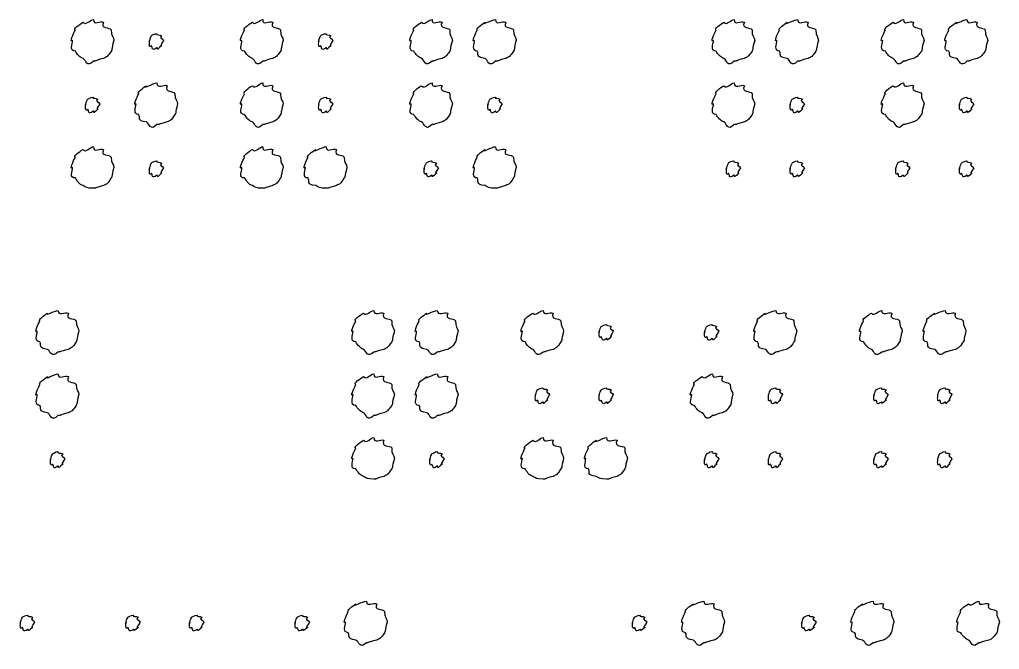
# Model space of a CAD drawing. Header units: millimetres. Extents: x 32 to 178, y 41 to 266.
# Drawn here: x 127.74 to 143.85, y 198.5 to 208.85 of the extents above; entities that cross this region are included whole.
import ezdxf

# ---------------------------------------------------------------- set-up
doc = ezdxf.new("R2010")
doc.units = ezdxf.units.MM
doc.layers.get('0').update_dxf_attribs({"linetype": 'CONTINUOUS'})

msp = doc.modelspace()

# ---------------------------------------------------------------- linework, layer by layer
at = {"color": 0}
for p, q in [((128.958, 208.849), (128.958, 208.849)), ((131.741, 208.849), (131.741, 208.849)), ((134.523, 208.849), (134.523, 208.849)), ((135.564, 208.849), (135.564, 208.849)), ((139.49, 208.849), (139.49, 208.849)), ((140.532, 208.849), (140.532, 208.849)), ((142.273, 208.849), (142.273, 208.849)), ((143.315, 208.849), (143.315, 208.849)), ((130, 208.617), (130, 208.617)), ((132.782, 208.617), (132.782, 208.617)), ((130, 207.807), (130, 207.807)), ((131.741, 207.807), (131.741, 207.807)), ((134.523, 207.807), (134.523, 207.807)), ((139.49, 207.807), (139.49, 207.807)), ((142.273, 207.807), (142.273, 207.807)), ((128.953, 207.575), (128.953, 207.575)), ((132.782, 207.575), (132.782, 207.575)), ((135.564, 207.575), (135.564, 207.575)), ((140.532, 207.575), (140.532, 207.575)), ((143.315, 207.575), (143.315, 207.575)), ((128.958, 206.76), (128.958, 206.76)), ((131.741, 206.76), (131.741, 206.76)), ((132.782, 206.76), (132.782, 206.76)), ((135.564, 206.76), (135.564, 206.76)), ((130, 206.528), (130, 206.528)), ((134.517, 206.528), (134.517, 206.528)), ((139.485, 206.528), (139.485, 206.528)), ((140.532, 206.528), (140.532, 206.528)), ((142.267, 206.528), (142.267, 206.528)), ((143.315, 206.528), (143.315, 206.528)), ((128.375, 204.068), (128.375, 204.068)), ((133.568, 204.068), (133.568, 204.068)), ((134.609, 204.068), (134.609, 204.068)), ((136.35, 204.068), (136.35, 204.068)), ((140.174, 204.068), (140.174, 204.068)), ((141.914, 204.068), (141.914, 204.068)), ((142.956, 204.068), (142.956, 204.068)), ((137.392, 203.837), (137.392, 203.837)), ((139.127, 203.837), (139.127, 203.837)), ((128.375, 203.026), (128.375, 203.026)), ((133.568, 203.026), (133.568, 203.026)), ((134.609, 203.026), (134.609, 203.026)), ((139.132, 203.026), (139.132, 203.026)), ((136.344, 202.795), (136.344, 202.795)), ((137.392, 202.795), (137.392, 202.795)), ((140.174, 202.795), (140.174, 202.795)), ((141.909, 202.795), (141.909, 202.795)), ((142.956, 202.795), (142.956, 202.795)), ((133.568, 201.979), (133.568, 201.979)), ((136.35, 201.979), (136.35, 201.979)), ((137.392, 201.979), (137.392, 201.979)), ((128.375, 201.748), (128.375, 201.748)), ((134.609, 201.748), (134.609, 201.748)), ((139.127, 201.748), (139.127, 201.748)), ((140.174, 201.748), (140.174, 201.748)), ((141.909, 201.748), (141.909, 201.748)), ((142.956, 201.748), (142.956, 201.748)), ((133.444, 199.289), (133.444, 199.289)), ((138.989, 199.289), (138.989, 199.289)), ((141.771, 199.289), (141.771, 199.289)), ((143.512, 199.289), (143.512, 199.289)), ((127.879, 199.058), (127.879, 199.058)), ((129.614, 199.058), (129.614, 199.058)), ((130.661, 199.058), (130.661, 199.058)), ((132.396, 199.058), (132.396, 199.058)), ((137.942, 199.058), (137.942, 199.058)), ((140.724, 199.058), (140.724, 199.058))]:
    msp.add_line(p, q, dxfattribs=at)
for points in [[(128.661, 208.678), (128.612, 208.689), (128.732, 208.774), (128.787, 208.805)], [(128.787, 208.805), (128.84, 208.747), (128.899, 208.849), (128.958, 208.849)], [(128.958, 208.849), (128.954, 208.747), (129.068, 208.834), (129.124, 208.805)], [(129.124, 208.805), (129.064, 208.689), (129.22, 208.733), (129.25, 208.678)], [(131.443, 208.678), (131.395, 208.689), (131.514, 208.774), (131.57, 208.805)], [(131.57, 208.805), (131.622, 208.747), (131.681, 208.849), (131.741, 208.849)], [(131.741, 208.849), (131.736, 208.747), (131.851, 208.834), (131.906, 208.805)], [(131.906, 208.805), (131.846, 208.689), (132.002, 208.733), (132.033, 208.678)], [(134.225, 208.678), (134.177, 208.689), (134.297, 208.774), (134.352, 208.805)], [(134.352, 208.805), (134.404, 208.747), (134.463, 208.849), (134.523, 208.849)], [(134.523, 208.849), (134.519, 208.747), (134.633, 208.834), (134.688, 208.805)], [(134.688, 208.805), (134.629, 208.689), (134.784, 208.733), (134.815, 208.678)], [(135.267, 208.678), (135.228, 208.689), (135.341, 208.774), (135.394, 208.805)], [(135.394, 208.805), (135.334, 208.747), (135.505, 208.849), (135.564, 208.849)], [(135.564, 208.849), (135.57, 208.747), (135.68, 208.834), (135.735, 208.805)], [(135.735, 208.805), (135.68, 208.689), (135.832, 208.733), (135.862, 208.678)], [(139.193, 208.678), (139.145, 208.689), (139.265, 208.774), (139.32, 208.805)], [(139.32, 208.805), (139.372, 208.747), (139.431, 208.849), (139.49, 208.849)], [(139.49, 208.849), (139.487, 208.747), (139.601, 208.834), (139.656, 208.805)], [(139.656, 208.805), (139.597, 208.689), (139.752, 208.733), (139.783, 208.678)], [(140.235, 208.678), (140.196, 208.689), (140.309, 208.774), (140.361, 208.805)], [(140.361, 208.805), (140.302, 208.747), (140.473, 208.849), (140.532, 208.849)], [(140.532, 208.849), (140.538, 208.747), (140.648, 208.834), (140.703, 208.805)], [(140.703, 208.805), (140.648, 208.689), (140.8, 208.733), (140.83, 208.678)], [(141.975, 208.678), (141.927, 208.689), (142.047, 208.774), (142.102, 208.805)], [(142.102, 208.805), (142.154, 208.747), (142.214, 208.849), (142.273, 208.849)], [(142.273, 208.849), (142.269, 208.747), (142.383, 208.834), (142.438, 208.805)], [(142.438, 208.805), (142.379, 208.689), (142.535, 208.733), (142.565, 208.678)], [(143.017, 208.678), (142.978, 208.689), (143.091, 208.774), (143.144, 208.805)], [(143.144, 208.805), (143.085, 208.747), (143.255, 208.849), (143.315, 208.849)], [(143.315, 208.849), (143.32, 208.747), (143.43, 208.834), (143.485, 208.805)], [(143.485, 208.805), (143.43, 208.689), (143.582, 208.733), (143.612, 208.678)], [(128.616, 208.507), (128.553, 208.46), (128.63, 208.623), (128.661, 208.678)], [(129.25, 208.678), (129.241, 208.578), (129.294, 208.565), (129.294, 208.507)], [(129.879, 208.507), (129.865, 208.431), (129.89, 208.562), (129.912, 208.584)], [(129.912, 208.584), (129.909, 208.592), (129.963, 208.617), (130, 208.617)], [(130, 208.617), (129.975, 208.592), (130.055, 208.606), (130.077, 208.584)], [(130.077, 208.584), (130.019, 208.548), (130.11, 208.536), (130.11, 208.507)], [(131.399, 208.507), (131.335, 208.46), (131.413, 208.623), (131.443, 208.678)], [(132.033, 208.678), (132.023, 208.578), (132.077, 208.565), (132.077, 208.507)], [(132.661, 208.507), (132.647, 208.431), (132.672, 208.562), (132.694, 208.584)], [(132.694, 208.584), (132.691, 208.592), (132.745, 208.617), (132.782, 208.617)], [(132.782, 208.617), (132.757, 208.592), (132.837, 208.606), (132.859, 208.584)], [(132.859, 208.584), (132.801, 208.548), (132.892, 208.536), (132.892, 208.507)], [(134.181, 208.507), (134.118, 208.46), (134.195, 208.623), (134.225, 208.678)], [(134.815, 208.678), (134.805, 208.578), (134.859, 208.565), (134.859, 208.507)], [(135.223, 208.507), (135.165, 208.46), (135.237, 208.623), (135.267, 208.678)], [(135.862, 208.678), (135.856, 208.578), (135.906, 208.565), (135.906, 208.507)], [(139.149, 208.507), (139.085, 208.46), (139.163, 208.623), (139.193, 208.678)], [(139.783, 208.678), (139.773, 208.578), (139.827, 208.565), (139.827, 208.507)], [(140.191, 208.507), (140.133, 208.46), (140.204, 208.623), (140.235, 208.678)], [(140.83, 208.678), (140.825, 208.578), (140.874, 208.565), (140.874, 208.507)], [(141.931, 208.507), (141.868, 208.46), (141.945, 208.623), (141.975, 208.678)], [(142.565, 208.678), (142.555, 208.578), (142.609, 208.565), (142.609, 208.507)], [(142.973, 208.507), (142.915, 208.46), (142.986, 208.623), (143.017, 208.678)], [(143.612, 208.678), (143.607, 208.578), (143.656, 208.565), (143.656, 208.507)], [(128.661, 208.33), (128.553, 208.339), (128.616, 208.443), (128.616, 208.507)], [(129.294, 208.507), (129.241, 208.339), (129.279, 208.385), (129.25, 208.33)], [(129.912, 208.419), (129.865, 208.365), (129.879, 208.47), (129.879, 208.507)], [(130, 208.385), (129.909, 208.321), (129.934, 208.396), (129.912, 208.419)], [(130.077, 208.419), (129.975, 208.321), (130.029, 208.385), (130, 208.385)], [(130.11, 208.507), (130.019, 208.365), (130.099, 208.441), (130.077, 208.419)], [(131.443, 208.33), (131.335, 208.339), (131.399, 208.443), (131.399, 208.507)], [(132.077, 208.507), (132.023, 208.339), (132.062, 208.385), (132.033, 208.33)], [(132.694, 208.419), (132.647, 208.365), (132.661, 208.47), (132.661, 208.507)], [(132.782, 208.385), (132.691, 208.321), (132.716, 208.396), (132.694, 208.419)], [(132.859, 208.419), (132.757, 208.321), (132.811, 208.385), (132.782, 208.385)], [(132.892, 208.507), (132.801, 208.365), (132.882, 208.441), (132.859, 208.419)], [(134.225, 208.33), (134.118, 208.339), (134.181, 208.443), (134.181, 208.507)], [(134.859, 208.507), (134.805, 208.339), (134.844, 208.385), (134.815, 208.33)], [(135.267, 208.33), (135.165, 208.339), (135.223, 208.443), (135.223, 208.507)], [(135.906, 208.507), (135.856, 208.339), (135.891, 208.385), (135.862, 208.33)], [(139.193, 208.33), (139.085, 208.339), (139.149, 208.443), (139.149, 208.507)], [(139.827, 208.507), (139.773, 208.339), (139.811, 208.385), (139.783, 208.33)], [(140.235, 208.33), (140.133, 208.339), (140.191, 208.443), (140.191, 208.507)], [(140.874, 208.507), (140.825, 208.339), (140.859, 208.385), (140.83, 208.33)], [(141.975, 208.33), (141.868, 208.339), (141.931, 208.443), (141.931, 208.507)], [(142.609, 208.507), (142.555, 208.339), (142.594, 208.385), (142.565, 208.33)], [(143.017, 208.33), (142.915, 208.339), (142.973, 208.443), (142.973, 208.507)], [(143.656, 208.507), (143.607, 208.339), (143.641, 208.385), (143.612, 208.33)], [(128.787, 208.209), (128.729, 208.233), (128.689, 208.278), (128.661, 208.33)], [(129.25, 208.33), (129.182, 208.233), (129.179, 208.238), (129.124, 208.209)], [(131.57, 208.209), (131.512, 208.233), (131.472, 208.278), (131.443, 208.33)], [(132.033, 208.33), (131.964, 208.233), (131.961, 208.238), (131.906, 208.209)], [(134.352, 208.209), (134.294, 208.233), (134.254, 208.278), (134.225, 208.33)], [(134.815, 208.33), (134.746, 208.233), (134.743, 208.238), (134.688, 208.209)], [(135.394, 208.209), (135.228, 208.233), (135.3, 208.278), (135.267, 208.33)], [(135.862, 208.33), (135.798, 208.233), (135.791, 208.238), (135.735, 208.209)], [(139.32, 208.209), (139.262, 208.233), (139.222, 208.278), (139.193, 208.33)], [(139.783, 208.33), (139.714, 208.233), (139.711, 208.238), (139.656, 208.209)], [(140.361, 208.209), (140.196, 208.233), (140.268, 208.278), (140.235, 208.33)], [(140.83, 208.33), (140.765, 208.233), (140.758, 208.238), (140.703, 208.209)], [(142.102, 208.209), (142.044, 208.233), (142.004, 208.278), (141.975, 208.33)], [(142.565, 208.33), (142.496, 208.233), (142.493, 208.238), (142.438, 208.209)], [(143.144, 208.209), (142.978, 208.233), (143.05, 208.278), (143.017, 208.33)], [(143.612, 208.33), (143.547, 208.233), (143.541, 208.238), (143.485, 208.209)], [(128.958, 208.165), (128.84, 208.056), (128.843, 208.179), (128.787, 208.209)], [(129.124, 208.209), (128.954, 208.173), (129.013, 208.165), (128.958, 208.165)], [(131.741, 208.165), (131.622, 208.056), (131.625, 208.179), (131.57, 208.209)], [(131.906, 208.209), (131.736, 208.173), (131.796, 208.165), (131.741, 208.165)], [(134.523, 208.165), (134.404, 208.056), (134.407, 208.179), (134.352, 208.209)], [(134.688, 208.209), (134.519, 208.173), (134.578, 208.165), (134.523, 208.165)], [(135.564, 208.165), (135.451, 208.056), (135.449, 208.179), (135.394, 208.209)], [(135.735, 208.209), (135.57, 208.173), (135.622, 208.165), (135.564, 208.165)], [(139.49, 208.165), (139.372, 208.056), (139.375, 208.179), (139.32, 208.209)], [(139.656, 208.209), (139.487, 208.173), (139.546, 208.165), (139.49, 208.165)], [(140.532, 208.165), (140.419, 208.056), (140.416, 208.179), (140.361, 208.209)], [(140.703, 208.209), (140.538, 208.173), (140.59, 208.165), (140.532, 208.165)], [(142.273, 208.165), (142.154, 208.056), (142.157, 208.179), (142.102, 208.209)], [(142.438, 208.209), (142.269, 208.173), (142.328, 208.165), (142.273, 208.165)], [(143.315, 208.165), (143.202, 208.056), (143.199, 208.179), (143.144, 208.209)], [(143.485, 208.209), (143.32, 208.173), (143.372, 208.165), (143.315, 208.165)], [(129.702, 207.631), (129.664, 207.641), (129.777, 207.732), (129.829, 207.763)], [(129.829, 207.763), (129.77, 207.699), (129.941, 207.807), (130, 207.807)], [(130, 207.807), (130.006, 207.699), (130.116, 207.792), (130.171, 207.763)], [(130.171, 207.763), (130.116, 207.641), (130.267, 207.688), (130.298, 207.631)], [(131.443, 207.631), (131.395, 207.641), (131.514, 207.732), (131.57, 207.763)], [(131.57, 207.763), (131.622, 207.699), (131.681, 207.807), (131.741, 207.807)], [(131.741, 207.807), (131.736, 207.699), (131.851, 207.792), (131.906, 207.763)], [(131.906, 207.763), (131.846, 207.641), (132.002, 207.688), (132.033, 207.631)], [(134.225, 207.631), (134.177, 207.641), (134.297, 207.732), (134.352, 207.763)], [(134.352, 207.763), (134.404, 207.699), (134.463, 207.807), (134.523, 207.807)], [(134.523, 207.807), (134.519, 207.699), (134.633, 207.792), (134.688, 207.763)], [(134.688, 207.763), (134.629, 207.641), (134.784, 207.688), (134.815, 207.631)], [(139.193, 207.631), (139.145, 207.641), (139.265, 207.732), (139.32, 207.763)], [(139.32, 207.763), (139.372, 207.699), (139.431, 207.807), (139.49, 207.807)], [(139.49, 207.807), (139.487, 207.699), (139.601, 207.792), (139.656, 207.763)], [(139.656, 207.763), (139.597, 207.641), (139.752, 207.688), (139.783, 207.631)], [(141.975, 207.631), (141.927, 207.641), (142.047, 207.732), (142.102, 207.763)], [(142.102, 207.763), (142.154, 207.699), (142.214, 207.807), (142.273, 207.807)], [(142.273, 207.807), (142.269, 207.699), (142.383, 207.792), (142.438, 207.763)], [(142.438, 207.763), (142.379, 207.641), (142.535, 207.688), (142.565, 207.631)], [(129.658, 207.465), (129.6, 207.41), (129.672, 207.575), (129.702, 207.631)], [(130.298, 207.631), (130.292, 207.527), (130.342, 207.52), (130.342, 207.465)], [(131.399, 207.465), (131.335, 207.41), (131.413, 207.575), (131.443, 207.631)], [(132.033, 207.631), (132.023, 207.527), (132.077, 207.52), (132.077, 207.465)], [(134.181, 207.465), (134.118, 207.41), (134.195, 207.575), (134.225, 207.631)], [(134.815, 207.631), (134.805, 207.527), (134.859, 207.52), (134.859, 207.465)], [(139.149, 207.465), (139.085, 207.41), (139.163, 207.575), (139.193, 207.631)], [(139.783, 207.631), (139.773, 207.527), (139.827, 207.52), (139.827, 207.465)], [(141.931, 207.465), (141.868, 207.41), (141.945, 207.575), (141.975, 207.631)], [(142.565, 207.631), (142.555, 207.527), (142.609, 207.52), (142.609, 207.465)], [(128.831, 207.465), (128.815, 207.384), (128.843, 207.52), (128.864, 207.542)], [(128.864, 207.377), (128.815, 207.318), (128.831, 207.428), (128.831, 207.465)], [(128.864, 207.542), (128.859, 207.545), (128.916, 207.575), (128.953, 207.575)], [(128.953, 207.575), (128.925, 207.545), (129.008, 207.564), (129.03, 207.542)], [(129.03, 207.542), (128.969, 207.501), (129.063, 207.494), (129.063, 207.465)], [(129.063, 207.465), (128.969, 207.318), (129.052, 207.399), (129.03, 207.377)], [(129.702, 207.289), (129.6, 207.292), (129.658, 207.402), (129.658, 207.465)], [(130.342, 207.465), (130.292, 207.292), (130.327, 207.344), (130.298, 207.289)], [(131.443, 207.289), (131.335, 207.292), (131.399, 207.402), (131.399, 207.465)], [(132.077, 207.465), (132.023, 207.292), (132.062, 207.344), (132.033, 207.289)], [(132.661, 207.465), (132.647, 207.384), (132.672, 207.52), (132.694, 207.542)], [(132.694, 207.377), (132.647, 207.318), (132.661, 207.428), (132.661, 207.465)], [(132.694, 207.542), (132.691, 207.545), (132.745, 207.575), (132.782, 207.575)], [(132.782, 207.575), (132.757, 207.545), (132.837, 207.564), (132.859, 207.542)], [(132.859, 207.542), (132.801, 207.501), (132.892, 207.494), (132.892, 207.465)], [(132.892, 207.465), (132.801, 207.318), (132.882, 207.399), (132.859, 207.377)], [(134.225, 207.289), (134.118, 207.292), (134.181, 207.402), (134.181, 207.465)], [(134.859, 207.465), (134.805, 207.292), (134.844, 207.344), (134.815, 207.289)], [(135.443, 207.465), (135.43, 207.384), (135.454, 207.52), (135.476, 207.542)], [(135.476, 207.377), (135.43, 207.318), (135.443, 207.428), (135.443, 207.465)], [(135.476, 207.542), (135.474, 207.545), (135.527, 207.575), (135.564, 207.575)], [(135.564, 207.575), (135.54, 207.545), (135.62, 207.564), (135.642, 207.542)], [(135.642, 207.542), (135.584, 207.501), (135.675, 207.494), (135.675, 207.465)], [(135.675, 207.465), (135.584, 207.318), (135.664, 207.399), (135.642, 207.377)], [(139.193, 207.289), (139.085, 207.292), (139.149, 207.402), (139.149, 207.465)], [(139.827, 207.465), (139.773, 207.292), (139.811, 207.344), (139.783, 207.289)], [(140.411, 207.465), (140.397, 207.384), (140.422, 207.52), (140.444, 207.542)], [(140.444, 207.377), (140.397, 207.318), (140.411, 207.428), (140.411, 207.465)], [(140.444, 207.542), (140.442, 207.545), (140.495, 207.575), (140.532, 207.575)], [(140.532, 207.575), (140.508, 207.545), (140.588, 207.564), (140.609, 207.542)], [(140.609, 207.542), (140.552, 207.501), (140.643, 207.494), (140.643, 207.465)], [(140.643, 207.465), (140.552, 207.318), (140.632, 207.399), (140.609, 207.377)], [(141.975, 207.289), (141.868, 207.292), (141.931, 207.402), (141.931, 207.465)], [(142.609, 207.465), (142.555, 207.292), (142.594, 207.344), (142.565, 207.289)], [(143.193, 207.465), (143.179, 207.384), (143.204, 207.52), (143.226, 207.542)], [(143.226, 207.377), (143.179, 207.318), (143.193, 207.428), (143.193, 207.465)], [(143.226, 207.542), (143.224, 207.545), (143.278, 207.575), (143.315, 207.575)], [(143.315, 207.575), (143.29, 207.545), (143.37, 207.564), (143.392, 207.542)], [(143.392, 207.542), (143.334, 207.501), (143.425, 207.494), (143.425, 207.465)], [(143.425, 207.465), (143.334, 207.318), (143.414, 207.399), (143.392, 207.377)], [(128.953, 207.344), (128.859, 207.274), (128.887, 207.355), (128.864, 207.377)], [(129.03, 207.377), (128.925, 207.274), (128.982, 207.344), (128.953, 207.344)], [(129.829, 207.167), (129.664, 207.185), (129.735, 207.236), (129.702, 207.289)], [(130.298, 207.289), (130.233, 207.185), (130.226, 207.196), (130.171, 207.167)], [(131.57, 207.167), (131.512, 207.185), (131.472, 207.236), (131.443, 207.289)], [(132.033, 207.289), (131.964, 207.185), (131.961, 207.196), (131.906, 207.167)], [(132.782, 207.344), (132.691, 207.274), (132.716, 207.355), (132.694, 207.377)], [(132.859, 207.377), (132.757, 207.274), (132.811, 207.344), (132.782, 207.344)], [(134.352, 207.167), (134.294, 207.185), (134.254, 207.236), (134.225, 207.289)], [(134.815, 207.289), (134.746, 207.185), (134.743, 207.196), (134.688, 207.167)], [(135.564, 207.344), (135.474, 207.274), (135.498, 207.355), (135.476, 207.377)], [(135.642, 207.377), (135.54, 207.274), (135.593, 207.344), (135.564, 207.344)], [(139.32, 207.167), (139.262, 207.185), (139.222, 207.236), (139.193, 207.289)], [(139.783, 207.289), (139.714, 207.185), (139.711, 207.196), (139.656, 207.167)], [(140.532, 207.344), (140.442, 207.274), (140.466, 207.355), (140.444, 207.377)], [(140.609, 207.377), (140.508, 207.274), (140.561, 207.344), (140.532, 207.344)], [(142.102, 207.167), (142.044, 207.185), (142.004, 207.236), (141.975, 207.289)], [(142.565, 207.289), (142.496, 207.185), (142.493, 207.196), (142.438, 207.167)], [(143.315, 207.344), (143.224, 207.274), (143.249, 207.355), (143.226, 207.377)], [(143.392, 207.377), (143.29, 207.274), (143.343, 207.344), (143.315, 207.344)], [(130, 207.123), (129.887, 207.009), (129.884, 207.137), (129.829, 207.167)], [(130.171, 207.167), (130.006, 207.126), (130.058, 207.123), (130, 207.123)], [(131.741, 207.123), (131.622, 207.009), (131.625, 207.137), (131.57, 207.167)], [(131.906, 207.167), (131.736, 207.126), (131.796, 207.123), (131.741, 207.123)], [(134.523, 207.123), (134.404, 207.009), (134.407, 207.137), (134.352, 207.167)], [(134.688, 207.167), (134.519, 207.126), (134.578, 207.123), (134.523, 207.123)], [(139.49, 207.123), (139.372, 207.009), (139.375, 207.137), (139.32, 207.167)], [(139.656, 207.167), (139.487, 207.126), (139.546, 207.123), (139.49, 207.123)], [(142.273, 207.123), (142.154, 207.009), (142.157, 207.137), (142.102, 207.167)], [(142.438, 207.167), (142.269, 207.126), (142.328, 207.123), (142.273, 207.123)], [(128.661, 206.588), (128.612, 206.59), (128.732, 206.685), (128.787, 206.715)], [(128.787, 206.715), (128.84, 206.649), (128.899, 206.76), (128.958, 206.76)], [(128.958, 206.76), (128.954, 206.649), (129.068, 206.744), (129.124, 206.715)], [(129.124, 206.715), (129.064, 206.59), (129.22, 206.644), (129.25, 206.588)], [(131.443, 206.588), (131.395, 206.59), (131.514, 206.685), (131.57, 206.715)], [(131.57, 206.715), (131.622, 206.649), (131.681, 206.76), (131.741, 206.76)], [(131.741, 206.76), (131.736, 206.649), (131.851, 206.744), (131.906, 206.715)], [(131.906, 206.715), (131.846, 206.59), (132.002, 206.644), (132.033, 206.588)], [(132.485, 206.588), (132.446, 206.59), (132.559, 206.685), (132.611, 206.715)], [(132.611, 206.715), (132.552, 206.649), (132.723, 206.76), (132.782, 206.76)], [(132.782, 206.76), (132.788, 206.649), (132.898, 206.744), (132.953, 206.715)], [(132.953, 206.715), (132.898, 206.59), (133.049, 206.644), (133.08, 206.588)], [(135.267, 206.588), (135.228, 206.59), (135.341, 206.685), (135.394, 206.715)], [(135.394, 206.715), (135.334, 206.649), (135.505, 206.76), (135.564, 206.76)], [(135.564, 206.76), (135.57, 206.649), (135.68, 206.744), (135.735, 206.715)], [(135.735, 206.715), (135.68, 206.59), (135.832, 206.644), (135.862, 206.588)], [(128.616, 206.418), (128.553, 206.363), (128.63, 206.533), (128.661, 206.588)], [(129.25, 206.588), (129.241, 206.48), (129.294, 206.476), (129.294, 206.418)], [(129.879, 206.412), (129.865, 206.329), (129.89, 206.467), (129.912, 206.489)], [(129.912, 206.489), (129.909, 206.495), (129.963, 206.528), (130, 206.528)], [(130, 206.528), (129.975, 206.495), (130.055, 206.514), (130.077, 206.489)], [(130.077, 206.489), (130.019, 206.447), (130.11, 206.441), (130.11, 206.412)], [(131.399, 206.418), (131.335, 206.363), (131.413, 206.533), (131.443, 206.588)], [(132.033, 206.588), (132.023, 206.48), (132.077, 206.476), (132.077, 206.418)], [(132.441, 206.418), (132.383, 206.363), (132.454, 206.533), (132.485, 206.588)], [(133.08, 206.588), (133.074, 206.48), (133.124, 206.476), (133.124, 206.418)], [(134.396, 206.412), (134.379, 206.329), (134.407, 206.467), (134.429, 206.489)], [(134.429, 206.489), (134.424, 206.495), (134.48, 206.528), (134.517, 206.528)], [(134.517, 206.528), (134.489, 206.495), (134.572, 206.514), (134.594, 206.489)], [(134.594, 206.489), (134.534, 206.447), (134.627, 206.441), (134.627, 206.412)], [(135.223, 206.418), (135.165, 206.363), (135.237, 206.533), (135.267, 206.588)], [(135.862, 206.588), (135.856, 206.48), (135.906, 206.476), (135.906, 206.418)], [(139.364, 206.412), (139.347, 206.329), (139.375, 206.467), (139.397, 206.489)], [(139.397, 206.489), (139.391, 206.495), (139.448, 206.528), (139.485, 206.528)], [(139.485, 206.528), (139.458, 206.495), (139.54, 206.514), (139.562, 206.489)], [(139.562, 206.489), (139.502, 206.447), (139.595, 206.441), (139.595, 206.412)], [(140.411, 206.412), (140.397, 206.329), (140.422, 206.467), (140.444, 206.489)], [(140.444, 206.489), (140.442, 206.495), (140.495, 206.528), (140.532, 206.528)], [(140.532, 206.528), (140.508, 206.495), (140.588, 206.514), (140.609, 206.489)], [(140.609, 206.489), (140.552, 206.447), (140.643, 206.441), (140.643, 206.412)], [(142.146, 206.412), (142.13, 206.329), (142.157, 206.467), (142.179, 206.489)], [(142.179, 206.489), (142.174, 206.495), (142.23, 206.528), (142.267, 206.528)], [(142.267, 206.528), (142.24, 206.495), (142.323, 206.514), (142.344, 206.489)], [(142.344, 206.489), (142.284, 206.447), (142.378, 206.441), (142.378, 206.412)], [(143.193, 206.412), (143.179, 206.329), (143.204, 206.467), (143.226, 206.489)], [(143.226, 206.489), (143.224, 206.495), (143.278, 206.528), (143.315, 206.528)], [(143.315, 206.528), (143.29, 206.495), (143.37, 206.514), (143.392, 206.489)], [(143.392, 206.489), (143.334, 206.447), (143.425, 206.441), (143.425, 206.412)], [(128.661, 206.247), (128.553, 206.241), (128.616, 206.354), (128.616, 206.418)], [(129.294, 206.418), (129.241, 206.241), (129.279, 206.298), (129.25, 206.247)], [(129.912, 206.324), (129.865, 206.266), (129.879, 206.379), (129.879, 206.412)], [(130, 206.291), (129.909, 206.219), (129.934, 206.302), (129.912, 206.324)], [(130.077, 206.324), (129.975, 206.219), (130.029, 206.291), (130, 206.291)], [(130.11, 206.412), (130.019, 206.266), (130.099, 206.349), (130.077, 206.324)], [(131.443, 206.247), (131.335, 206.241), (131.399, 206.354), (131.399, 206.418)], [(132.077, 206.418), (132.023, 206.241), (132.062, 206.298), (132.033, 206.247)], [(132.485, 206.247), (132.383, 206.241), (132.441, 206.354), (132.441, 206.418)], [(133.124, 206.418), (133.074, 206.241), (133.109, 206.298), (133.08, 206.247)], [(134.429, 206.324), (134.379, 206.266), (134.396, 206.379), (134.396, 206.412)], [(134.517, 206.291), (134.424, 206.219), (134.451, 206.302), (134.429, 206.324)], [(134.594, 206.324), (134.489, 206.219), (134.546, 206.291), (134.517, 206.291)], [(134.627, 206.412), (134.534, 206.266), (134.616, 206.349), (134.594, 206.324)], [(135.267, 206.247), (135.165, 206.241), (135.223, 206.354), (135.223, 206.418)], [(135.906, 206.418), (135.856, 206.241), (135.891, 206.298), (135.862, 206.247)], [(139.397, 206.324), (139.347, 206.266), (139.364, 206.379), (139.364, 206.412)], [(139.485, 206.291), (139.391, 206.219), (139.419, 206.302), (139.397, 206.324)], [(139.562, 206.324), (139.458, 206.219), (139.514, 206.291), (139.485, 206.291)], [(139.595, 206.412), (139.502, 206.266), (139.584, 206.349), (139.562, 206.324)], [(140.444, 206.324), (140.397, 206.266), (140.411, 206.379), (140.411, 206.412)], [(140.532, 206.291), (140.442, 206.219), (140.466, 206.302), (140.444, 206.324)], [(140.609, 206.324), (140.508, 206.219), (140.561, 206.291), (140.532, 206.291)], [(140.643, 206.412), (140.552, 206.266), (140.632, 206.349), (140.609, 206.324)], [(142.179, 206.324), (142.13, 206.266), (142.146, 206.379), (142.146, 206.412)], [(142.267, 206.291), (142.174, 206.219), (142.201, 206.302), (142.179, 206.324)], [(142.344, 206.324), (142.24, 206.219), (142.296, 206.291), (142.267, 206.291)], [(142.378, 206.412), (142.284, 206.266), (142.367, 206.349), (142.344, 206.324)], [(143.226, 206.324), (143.179, 206.266), (143.193, 206.379), (143.193, 206.412)], [(143.315, 206.291), (143.224, 206.219), (143.249, 206.302), (143.226, 206.324)], [(143.392, 206.324), (143.29, 206.219), (143.343, 206.291), (143.315, 206.291)], [(143.425, 206.412), (143.334, 206.266), (143.414, 206.349), (143.392, 206.324)], [(128.787, 206.12), (128.729, 206.138), (128.689, 206.194), (128.661, 206.247)], [(129.25, 206.247), (129.182, 206.138), (129.179, 206.153), (129.124, 206.12)], [(131.57, 206.12), (131.512, 206.138), (131.472, 206.194), (131.443, 206.247)], [(132.033, 206.247), (131.964, 206.138), (131.961, 206.153), (131.906, 206.12)], [(132.611, 206.12), (132.446, 206.138), (132.518, 206.194), (132.485, 206.247)], [(133.08, 206.247), (133.015, 206.138), (133.008, 206.153), (132.953, 206.12)], [(135.394, 206.12), (135.228, 206.138), (135.3, 206.194), (135.267, 206.247)], [(135.862, 206.247), (135.798, 206.138), (135.791, 206.153), (135.735, 206.12)], [(128.958, 206.076), (128.84, 206.076), (128.843, 206.09), (128.787, 206.12)], [(129.124, 206.12), (128.954, 206.076), (129.013, 206.076), (128.958, 206.076)], [(131.741, 206.076), (131.622, 206.076), (131.625, 206.09), (131.57, 206.12)], [(131.906, 206.12), (131.736, 206.076), (131.796, 206.076), (131.741, 206.076)], [(132.782, 206.076), (132.669, 206.076), (132.667, 206.09), (132.611, 206.12)], [(132.953, 206.12), (132.788, 206.076), (132.84, 206.076), (132.782, 206.076)], [(135.564, 206.076), (135.451, 206.076), (135.449, 206.09), (135.394, 206.12)], [(135.735, 206.12), (135.57, 206.076), (135.622, 206.076), (135.564, 206.076)], [(128.204, 204.024), (128.145, 203.966), (128.316, 204.068), (128.375, 204.068)], [(128.375, 204.068), (128.381, 203.966), (128.491, 204.053), (128.546, 204.024)], [(133.397, 204.024), (133.449, 203.966), (133.508, 204.068), (133.568, 204.068)], [(133.568, 204.068), (133.563, 203.966), (133.678, 204.053), (133.733, 204.024)], [(134.439, 204.024), (134.379, 203.966), (134.55, 204.068), (134.609, 204.068)], [(134.609, 204.068), (134.615, 203.966), (134.725, 204.053), (134.781, 204.024)], [(136.179, 204.024), (136.231, 203.966), (136.291, 204.068), (136.35, 204.068)], [(136.35, 204.068), (136.346, 203.966), (136.46, 204.053), (136.515, 204.024)], [(140.003, 204.024), (139.944, 203.966), (140.115, 204.068), (140.174, 204.068)], [(140.174, 204.068), (140.179, 203.966), (140.29, 204.053), (140.345, 204.024)], [(141.744, 204.024), (141.796, 203.966), (141.855, 204.068), (141.914, 204.068)], [(141.914, 204.068), (141.911, 203.966), (142.025, 204.053), (142.08, 204.024)], [(142.785, 204.024), (142.726, 203.966), (142.897, 204.068), (142.956, 204.068)], [(142.956, 204.068), (142.962, 203.966), (143.072, 204.053), (143.127, 204.024)], [(128.034, 203.726), (127.976, 203.679), (128.047, 203.842), (128.078, 203.897)], [(128.078, 203.897), (128.039, 203.908), (128.152, 203.994), (128.204, 204.024)], [(128.546, 204.024), (128.491, 203.908), (128.643, 203.952), (128.673, 203.897)], [(128.673, 203.897), (128.668, 203.798), (128.717, 203.784), (128.717, 203.726)], [(133.226, 203.726), (133.163, 203.679), (133.24, 203.842), (133.27, 203.897)], [(133.27, 203.897), (133.222, 203.908), (133.342, 203.994), (133.397, 204.024)], [(133.733, 204.024), (133.674, 203.908), (133.829, 203.952), (133.86, 203.897)], [(133.86, 203.897), (133.85, 203.798), (133.904, 203.784), (133.904, 203.726)], [(134.268, 203.726), (134.21, 203.679), (134.282, 203.842), (134.312, 203.897)], [(134.312, 203.897), (134.273, 203.908), (134.386, 203.994), (134.439, 204.024)], [(134.781, 204.024), (134.725, 203.908), (134.877, 203.952), (134.907, 203.897)], [(134.907, 203.897), (134.902, 203.798), (134.951, 203.784), (134.951, 203.726)], [(136.008, 203.726), (135.945, 203.679), (136.022, 203.842), (136.052, 203.897)], [(136.052, 203.897), (136.004, 203.908), (136.124, 203.994), (136.179, 204.024)], [(136.515, 204.024), (136.456, 203.908), (136.612, 203.952), (136.642, 203.897)], [(136.642, 203.897), (136.633, 203.798), (136.686, 203.784), (136.686, 203.726)], [(139.832, 203.726), (139.774, 203.679), (139.846, 203.842), (139.876, 203.897)], [(139.876, 203.897), (139.838, 203.908), (139.951, 203.994), (140.003, 204.024)], [(140.345, 204.024), (140.29, 203.908), (140.442, 203.952), (140.472, 203.897)], [(140.472, 203.897), (140.466, 203.798), (140.516, 203.784), (140.516, 203.726)], [(141.573, 203.726), (141.509, 203.679), (141.587, 203.842), (141.617, 203.897)], [(141.617, 203.897), (141.569, 203.908), (141.689, 203.994), (141.744, 204.024)], [(142.08, 204.024), (142.021, 203.908), (142.176, 203.952), (142.206, 203.897)], [(142.206, 203.897), (142.197, 203.798), (142.251, 203.784), (142.251, 203.726)], [(142.615, 203.726), (142.557, 203.679), (142.628, 203.842), (142.659, 203.897)], [(142.659, 203.897), (142.62, 203.908), (142.733, 203.994), (142.785, 204.024)], [(143.127, 204.024), (143.072, 203.908), (143.224, 203.952), (143.254, 203.897)], [(143.254, 203.897), (143.249, 203.798), (143.298, 203.784), (143.298, 203.726)], [(128.078, 203.55), (127.976, 203.558), (128.034, 203.663), (128.034, 203.726)], [(128.717, 203.726), (128.668, 203.558), (128.702, 203.605), (128.673, 203.55)], [(133.27, 203.55), (133.163, 203.558), (133.226, 203.663), (133.226, 203.726)], [(133.904, 203.726), (133.85, 203.558), (133.889, 203.605), (133.86, 203.55)], [(134.312, 203.55), (134.21, 203.558), (134.268, 203.663), (134.268, 203.726)], [(134.951, 203.726), (134.902, 203.558), (134.936, 203.605), (134.907, 203.55)], [(136.052, 203.55), (135.945, 203.558), (136.008, 203.663), (136.008, 203.726)], [(136.686, 203.726), (136.633, 203.558), (136.671, 203.605), (136.642, 203.55)], [(137.27, 203.726), (137.257, 203.65), (137.282, 203.781), (137.304, 203.804)], [(137.304, 203.638), (137.257, 203.585), (137.27, 203.689), (137.27, 203.726)], [(137.304, 203.804), (137.301, 203.812), (137.355, 203.837), (137.392, 203.837)], [(137.392, 203.837), (137.367, 203.812), (137.447, 203.825), (137.469, 203.804)], [(137.469, 203.804), (137.411, 203.768), (137.502, 203.755), (137.502, 203.726)], [(137.502, 203.726), (137.411, 203.585), (137.491, 203.66), (137.469, 203.638)], [(139.005, 203.726), (138.989, 203.65), (139.017, 203.781), (139.039, 203.804)], [(139.039, 203.638), (138.989, 203.585), (139.005, 203.689), (139.005, 203.726)], [(139.039, 203.804), (139.033, 203.812), (139.09, 203.837), (139.127, 203.837)], [(139.127, 203.837), (139.099, 203.812), (139.182, 203.825), (139.204, 203.804)], [(139.204, 203.804), (139.143, 203.768), (139.237, 203.755), (139.237, 203.726)], [(139.237, 203.726), (139.143, 203.585), (139.226, 203.66), (139.204, 203.638)], [(139.876, 203.55), (139.774, 203.558), (139.832, 203.663), (139.832, 203.726)], [(140.516, 203.726), (140.466, 203.558), (140.501, 203.605), (140.472, 203.55)], [(141.617, 203.55), (141.509, 203.558), (141.573, 203.663), (141.573, 203.726)], [(142.251, 203.726), (142.197, 203.558), (142.236, 203.605), (142.206, 203.55)], [(142.659, 203.55), (142.557, 203.558), (142.615, 203.663), (142.615, 203.726)], [(143.298, 203.726), (143.249, 203.558), (143.283, 203.605), (143.254, 203.55)], [(137.392, 203.605), (137.301, 203.54), (137.326, 203.616), (137.304, 203.638)], [(137.469, 203.638), (137.367, 203.54), (137.421, 203.605), (137.392, 203.605)], [(139.127, 203.605), (139.033, 203.54), (139.061, 203.616), (139.039, 203.638)], [(139.204, 203.638), (139.099, 203.54), (139.156, 203.605), (139.127, 203.605)], [(128.204, 203.429), (128.039, 203.452), (128.111, 203.498), (128.078, 203.55)], [(128.375, 203.385), (128.262, 203.276), (128.259, 203.399), (128.204, 203.429)], [(128.546, 203.429), (128.381, 203.393), (128.433, 203.385), (128.375, 203.385)], [(128.673, 203.55), (128.608, 203.452), (128.601, 203.458), (128.546, 203.429)], [(133.397, 203.429), (133.339, 203.452), (133.299, 203.498), (133.27, 203.55)], [(133.568, 203.385), (133.449, 203.276), (133.452, 203.399), (133.397, 203.429)], [(133.733, 203.429), (133.563, 203.393), (133.623, 203.385), (133.568, 203.385)], [(133.86, 203.55), (133.791, 203.452), (133.788, 203.458), (133.733, 203.429)], [(134.439, 203.429), (134.273, 203.452), (134.345, 203.498), (134.312, 203.55)], [(134.609, 203.385), (134.497, 203.276), (134.494, 203.399), (134.439, 203.429)], [(134.781, 203.429), (134.615, 203.393), (134.667, 203.385), (134.609, 203.385)], [(134.907, 203.55), (134.842, 203.452), (134.836, 203.458), (134.781, 203.429)], [(136.179, 203.429), (136.121, 203.452), (136.081, 203.498), (136.052, 203.55)], [(136.35, 203.385), (136.231, 203.276), (136.234, 203.399), (136.179, 203.429)], [(136.515, 203.429), (136.346, 203.393), (136.405, 203.385), (136.35, 203.385)], [(136.642, 203.55), (136.573, 203.452), (136.571, 203.458), (136.515, 203.429)], [(140.003, 203.429), (139.838, 203.452), (139.91, 203.498), (139.876, 203.55)], [(140.174, 203.385), (140.061, 203.276), (140.058, 203.399), (140.003, 203.429)], [(140.345, 203.429), (140.179, 203.393), (140.232, 203.385), (140.174, 203.385)], [(140.472, 203.55), (140.407, 203.452), (140.4, 203.458), (140.345, 203.429)], [(141.744, 203.429), (141.686, 203.452), (141.646, 203.498), (141.617, 203.55)], [(141.914, 203.385), (141.796, 203.276), (141.799, 203.399), (141.744, 203.429)], [(142.08, 203.429), (141.911, 203.393), (141.97, 203.385), (141.914, 203.385)], [(142.206, 203.55), (142.138, 203.452), (142.135, 203.458), (142.08, 203.429)], [(142.785, 203.429), (142.62, 203.452), (142.692, 203.498), (142.659, 203.55)], [(142.956, 203.385), (142.843, 203.276), (142.84, 203.399), (142.785, 203.429)], [(143.127, 203.429), (142.962, 203.393), (143.014, 203.385), (142.956, 203.385)], [(143.254, 203.55), (143.189, 203.452), (143.182, 203.458), (143.127, 203.429)], [(128.078, 202.85), (128.039, 202.861), (128.152, 202.952), (128.204, 202.982)], [(128.204, 202.982), (128.145, 202.919), (128.316, 203.026), (128.375, 203.026)], [(128.375, 203.026), (128.381, 202.919), (128.491, 203.011), (128.546, 202.982)], [(128.546, 202.982), (128.491, 202.861), (128.643, 202.908), (128.673, 202.85)], [(133.27, 202.85), (133.222, 202.861), (133.342, 202.952), (133.397, 202.982)], [(133.397, 202.982), (133.449, 202.919), (133.508, 203.026), (133.568, 203.026)], [(133.568, 203.026), (133.563, 202.919), (133.678, 203.011), (133.733, 202.982)], [(133.733, 202.982), (133.674, 202.861), (133.829, 202.908), (133.86, 202.85)], [(134.312, 202.85), (134.273, 202.861), (134.386, 202.952), (134.439, 202.982)], [(134.439, 202.982), (134.379, 202.919), (134.55, 203.026), (134.609, 203.026)], [(134.609, 203.026), (134.615, 202.919), (134.725, 203.011), (134.781, 202.982)], [(134.781, 202.982), (134.725, 202.861), (134.877, 202.908), (134.907, 202.85)], [(138.835, 202.85), (138.786, 202.861), (138.906, 202.952), (138.961, 202.982)], [(138.961, 202.982), (139.014, 202.919), (139.073, 203.026), (139.132, 203.026)], [(139.132, 203.026), (139.128, 202.919), (139.242, 203.011), (139.297, 202.982)], [(139.297, 202.982), (139.238, 202.861), (139.394, 202.908), (139.424, 202.85)], [(128.034, 202.685), (127.976, 202.63), (128.047, 202.795), (128.078, 202.85)], [(128.673, 202.85), (128.668, 202.747), (128.717, 202.74), (128.717, 202.685)], [(133.226, 202.685), (133.163, 202.63), (133.24, 202.795), (133.27, 202.85)], [(133.86, 202.85), (133.85, 202.747), (133.904, 202.74), (133.904, 202.685)], [(134.268, 202.685), (134.21, 202.63), (134.282, 202.795), (134.312, 202.85)], [(134.907, 202.85), (134.902, 202.747), (134.951, 202.74), (134.951, 202.685)], [(136.223, 202.685), (136.207, 202.603), (136.234, 202.74), (136.256, 202.762)], [(136.256, 202.762), (136.251, 202.765), (136.307, 202.795), (136.344, 202.795)], [(136.344, 202.795), (136.317, 202.765), (136.4, 202.784), (136.422, 202.762)], [(136.422, 202.762), (136.361, 202.721), (136.455, 202.714), (136.455, 202.685)], [(137.27, 202.685), (137.257, 202.603), (137.282, 202.74), (137.304, 202.762)], [(137.304, 202.762), (137.301, 202.765), (137.355, 202.795), (137.392, 202.795)], [(137.392, 202.795), (137.367, 202.765), (137.447, 202.784), (137.469, 202.762)], [(137.469, 202.762), (137.411, 202.721), (137.502, 202.714), (137.502, 202.685)], [(138.791, 202.685), (138.727, 202.63), (138.804, 202.795), (138.835, 202.85)], [(139.424, 202.85), (139.415, 202.747), (139.469, 202.74), (139.469, 202.685)], [(140.053, 202.685), (140.039, 202.603), (140.064, 202.74), (140.086, 202.762)], [(140.086, 202.762), (140.083, 202.765), (140.137, 202.795), (140.174, 202.795)], [(140.174, 202.795), (140.149, 202.765), (140.229, 202.784), (140.251, 202.762)], [(140.251, 202.762), (140.193, 202.721), (140.284, 202.714), (140.284, 202.685)], [(141.788, 202.685), (141.771, 202.603), (141.799, 202.74), (141.821, 202.762)], [(141.821, 202.762), (141.815, 202.765), (141.872, 202.795), (141.909, 202.795)], [(141.909, 202.795), (141.882, 202.765), (141.964, 202.784), (141.986, 202.762)], [(141.986, 202.762), (141.926, 202.721), (142.019, 202.714), (142.019, 202.685)], [(142.835, 202.685), (142.821, 202.603), (142.846, 202.74), (142.868, 202.762)], [(142.868, 202.762), (142.865, 202.765), (142.919, 202.795), (142.956, 202.795)], [(142.956, 202.795), (142.931, 202.765), (143.012, 202.784), (143.033, 202.762)], [(143.033, 202.762), (142.976, 202.721), (143.067, 202.714), (143.067, 202.685)], [(128.078, 202.508), (127.976, 202.511), (128.034, 202.621), (128.034, 202.685)], [(128.717, 202.685), (128.668, 202.511), (128.702, 202.563), (128.673, 202.508)], [(133.27, 202.508), (133.163, 202.511), (133.226, 202.621), (133.226, 202.685)], [(133.904, 202.685), (133.85, 202.511), (133.889, 202.563), (133.86, 202.508)], [(134.312, 202.508), (134.21, 202.511), (134.268, 202.621), (134.268, 202.685)], [(134.951, 202.685), (134.902, 202.511), (134.936, 202.563), (134.907, 202.508)], [(136.256, 202.596), (136.207, 202.537), (136.223, 202.648), (136.223, 202.685)], [(136.344, 202.563), (136.251, 202.493), (136.278, 202.575), (136.256, 202.596)], [(136.422, 202.596), (136.317, 202.493), (136.373, 202.563), (136.344, 202.563)], [(136.455, 202.685), (136.361, 202.537), (136.444, 202.619), (136.422, 202.596)], [(137.304, 202.596), (137.257, 202.537), (137.27, 202.648), (137.27, 202.685)], [(137.392, 202.563), (137.301, 202.493), (137.326, 202.575), (137.304, 202.596)], [(137.469, 202.596), (137.367, 202.493), (137.421, 202.563), (137.392, 202.563)], [(137.502, 202.685), (137.411, 202.537), (137.491, 202.619), (137.469, 202.596)], [(138.835, 202.508), (138.727, 202.511), (138.791, 202.621), (138.791, 202.685)], [(139.469, 202.685), (139.415, 202.511), (139.453, 202.563), (139.424, 202.508)], [(140.086, 202.596), (140.039, 202.537), (140.053, 202.648), (140.053, 202.685)], [(140.174, 202.563), (140.083, 202.493), (140.108, 202.575), (140.086, 202.596)], [(140.251, 202.596), (140.149, 202.493), (140.203, 202.563), (140.174, 202.563)], [(140.284, 202.685), (140.193, 202.537), (140.273, 202.619), (140.251, 202.596)], [(141.821, 202.596), (141.771, 202.537), (141.788, 202.648), (141.788, 202.685)], [(141.909, 202.563), (141.815, 202.493), (141.843, 202.575), (141.821, 202.596)], [(141.986, 202.596), (141.882, 202.493), (141.938, 202.563), (141.909, 202.563)], [(142.019, 202.685), (141.926, 202.537), (142.008, 202.619), (141.986, 202.596)], [(142.868, 202.596), (142.821, 202.537), (142.835, 202.648), (142.835, 202.685)], [(142.956, 202.563), (142.865, 202.493), (142.89, 202.575), (142.868, 202.596)], [(143.033, 202.596), (142.931, 202.493), (142.985, 202.563), (142.956, 202.563)], [(143.067, 202.685), (142.976, 202.537), (143.056, 202.619), (143.033, 202.596)], [(128.204, 202.387), (128.039, 202.405), (128.111, 202.456), (128.078, 202.508)], [(128.673, 202.508), (128.608, 202.405), (128.601, 202.416), (128.546, 202.387)], [(133.397, 202.387), (133.339, 202.405), (133.299, 202.456), (133.27, 202.508)], [(133.86, 202.508), (133.791, 202.405), (133.788, 202.416), (133.733, 202.387)], [(134.439, 202.387), (134.273, 202.405), (134.345, 202.456), (134.312, 202.508)], [(134.907, 202.508), (134.842, 202.405), (134.836, 202.416), (134.781, 202.387)], [(138.961, 202.387), (138.903, 202.405), (138.864, 202.456), (138.835, 202.508)], [(139.424, 202.508), (139.355, 202.405), (139.353, 202.416), (139.297, 202.387)], [(128.375, 202.343), (128.262, 202.228), (128.259, 202.357), (128.204, 202.387)], [(128.546, 202.387), (128.381, 202.346), (128.433, 202.343), (128.375, 202.343)], [(133.568, 202.343), (133.449, 202.228), (133.452, 202.357), (133.397, 202.387)], [(133.733, 202.387), (133.563, 202.346), (133.623, 202.343), (133.568, 202.343)], [(134.609, 202.343), (134.497, 202.228), (134.494, 202.357), (134.439, 202.387)], [(134.781, 202.387), (134.615, 202.346), (134.667, 202.343), (134.609, 202.343)], [(139.132, 202.343), (139.014, 202.228), (139.017, 202.357), (138.961, 202.387)], [(139.297, 202.387), (139.128, 202.346), (139.187, 202.343), (139.132, 202.343)], [(133.397, 201.935), (133.449, 201.869), (133.508, 201.979), (133.568, 201.979)], [(133.568, 201.979), (133.563, 201.869), (133.678, 201.964), (133.733, 201.935)], [(136.179, 201.935), (136.231, 201.869), (136.291, 201.979), (136.35, 201.979)], [(136.35, 201.979), (136.346, 201.869), (136.46, 201.964), (136.515, 201.935)], [(137.221, 201.935), (137.162, 201.869), (137.333, 201.979), (137.392, 201.979)], [(137.392, 201.979), (137.397, 201.869), (137.507, 201.964), (137.563, 201.935)], [(133.226, 201.637), (133.163, 201.582), (133.24, 201.753), (133.27, 201.808)], [(133.27, 201.808), (133.222, 201.81), (133.342, 201.905), (133.397, 201.935)], [(133.733, 201.935), (133.674, 201.81), (133.829, 201.863), (133.86, 201.808)], [(133.86, 201.808), (133.85, 201.699), (133.904, 201.695), (133.904, 201.637)], [(136.008, 201.637), (135.945, 201.582), (136.022, 201.753), (136.052, 201.808)], [(136.052, 201.808), (136.004, 201.81), (136.124, 201.905), (136.179, 201.935)], [(136.515, 201.935), (136.456, 201.81), (136.612, 201.863), (136.642, 201.808)], [(136.642, 201.808), (136.633, 201.699), (136.686, 201.695), (136.686, 201.637)], [(137.05, 201.637), (136.992, 201.582), (137.064, 201.753), (137.094, 201.808)], [(137.094, 201.808), (137.056, 201.81), (137.168, 201.905), (137.221, 201.935)], [(137.563, 201.935), (137.507, 201.81), (137.659, 201.863), (137.69, 201.808)], [(137.69, 201.808), (137.684, 201.699), (137.734, 201.695), (137.734, 201.637)], [(128.254, 201.632), (128.24, 201.549), (128.265, 201.687), (128.287, 201.709)], [(128.287, 201.544), (128.24, 201.486), (128.254, 201.599), (128.254, 201.632)], [(128.287, 201.709), (128.284, 201.714), (128.338, 201.748), (128.375, 201.748)], [(128.375, 201.748), (128.35, 201.714), (128.431, 201.734), (128.452, 201.709)], [(128.452, 201.709), (128.395, 201.666), (128.486, 201.661), (128.486, 201.632)], [(128.486, 201.632), (128.395, 201.486), (128.475, 201.568), (128.452, 201.544)], [(133.27, 201.466), (133.163, 201.461), (133.226, 201.574), (133.226, 201.637)], [(133.904, 201.637), (133.85, 201.461), (133.889, 201.517), (133.86, 201.466)], [(134.488, 201.632), (134.475, 201.549), (134.499, 201.687), (134.521, 201.709)], [(134.521, 201.544), (134.475, 201.486), (134.488, 201.599), (134.488, 201.632)], [(134.521, 201.709), (134.519, 201.714), (134.572, 201.748), (134.609, 201.748)], [(134.609, 201.748), (134.585, 201.714), (134.665, 201.734), (134.687, 201.709)], [(134.687, 201.709), (134.629, 201.666), (134.72, 201.661), (134.72, 201.632)], [(134.72, 201.632), (134.629, 201.486), (134.709, 201.568), (134.687, 201.544)], [(136.052, 201.466), (135.945, 201.461), (136.008, 201.574), (136.008, 201.637)], [(136.686, 201.637), (136.633, 201.461), (136.671, 201.517), (136.642, 201.466)], [(137.094, 201.466), (136.992, 201.461), (137.05, 201.574), (137.05, 201.637)], [(137.734, 201.637), (137.684, 201.461), (137.718, 201.517), (137.69, 201.466)], [(139.005, 201.632), (138.989, 201.549), (139.017, 201.687), (139.039, 201.709)], [(139.039, 201.544), (138.989, 201.486), (139.005, 201.599), (139.005, 201.632)], [(139.039, 201.709), (139.033, 201.714), (139.09, 201.748), (139.127, 201.748)], [(139.127, 201.748), (139.099, 201.714), (139.182, 201.734), (139.204, 201.709)], [(139.204, 201.709), (139.143, 201.666), (139.237, 201.661), (139.237, 201.632)], [(139.237, 201.632), (139.143, 201.486), (139.226, 201.568), (139.204, 201.544)], [(140.053, 201.632), (140.039, 201.549), (140.064, 201.687), (140.086, 201.709)], [(140.086, 201.544), (140.039, 201.486), (140.053, 201.599), (140.053, 201.632)], [(140.086, 201.709), (140.083, 201.714), (140.137, 201.748), (140.174, 201.748)], [(140.174, 201.748), (140.149, 201.714), (140.229, 201.734), (140.251, 201.709)], [(140.251, 201.709), (140.193, 201.666), (140.284, 201.661), (140.284, 201.632)], [(140.284, 201.632), (140.193, 201.486), (140.273, 201.568), (140.251, 201.544)], [(141.788, 201.632), (141.771, 201.549), (141.799, 201.687), (141.821, 201.709)], [(141.821, 201.544), (141.771, 201.486), (141.788, 201.599), (141.788, 201.632)], [(141.821, 201.709), (141.815, 201.714), (141.872, 201.748), (141.909, 201.748)], [(141.909, 201.748), (141.882, 201.714), (141.964, 201.734), (141.986, 201.709)], [(141.986, 201.709), (141.926, 201.666), (142.019, 201.661), (142.019, 201.632)], [(142.019, 201.632), (141.926, 201.486), (142.008, 201.568), (141.986, 201.544)], [(142.835, 201.632), (142.821, 201.549), (142.846, 201.687), (142.868, 201.709)], [(142.868, 201.544), (142.821, 201.486), (142.835, 201.599), (142.835, 201.632)], [(142.868, 201.709), (142.865, 201.714), (142.919, 201.748), (142.956, 201.748)], [(142.956, 201.748), (142.931, 201.714), (143.012, 201.734), (143.033, 201.709)], [(143.033, 201.709), (142.976, 201.666), (143.067, 201.661), (143.067, 201.632)], [(143.067, 201.632), (142.976, 201.486), (143.056, 201.568), (143.033, 201.544)], [(128.375, 201.511), (128.284, 201.439), (128.309, 201.521), (128.287, 201.544)], [(128.452, 201.544), (128.35, 201.439), (128.404, 201.511), (128.375, 201.511)], [(133.397, 201.34), (133.339, 201.357), (133.299, 201.414), (133.27, 201.466)], [(133.86, 201.466), (133.791, 201.357), (133.788, 201.373), (133.733, 201.34)], [(134.609, 201.511), (134.519, 201.439), (134.543, 201.521), (134.521, 201.544)], [(134.687, 201.544), (134.585, 201.439), (134.638, 201.511), (134.609, 201.511)], [(136.179, 201.34), (136.121, 201.357), (136.081, 201.414), (136.052, 201.466)], [(136.642, 201.466), (136.573, 201.357), (136.571, 201.373), (136.515, 201.34)], [(137.221, 201.34), (137.056, 201.357), (137.127, 201.414), (137.094, 201.466)], [(137.69, 201.466), (137.625, 201.357), (137.618, 201.373), (137.563, 201.34)], [(139.127, 201.511), (139.033, 201.439), (139.061, 201.521), (139.039, 201.544)], [(139.204, 201.544), (139.099, 201.439), (139.156, 201.511), (139.127, 201.511)], [(140.174, 201.511), (140.083, 201.439), (140.108, 201.521), (140.086, 201.544)], [(140.251, 201.544), (140.149, 201.439), (140.203, 201.511), (140.174, 201.511)], [(141.909, 201.511), (141.815, 201.439), (141.843, 201.521), (141.821, 201.544)], [(141.986, 201.544), (141.882, 201.439), (141.938, 201.511), (141.909, 201.511)], [(142.956, 201.511), (142.865, 201.439), (142.89, 201.521), (142.868, 201.544)], [(143.033, 201.544), (142.931, 201.439), (142.985, 201.511), (142.956, 201.511)], [(133.568, 201.296), (133.449, 201.296), (133.452, 201.309), (133.397, 201.34)], [(133.733, 201.34), (133.563, 201.296), (133.623, 201.296), (133.568, 201.296)], [(136.35, 201.296), (136.231, 201.296), (136.234, 201.309), (136.179, 201.34)], [(136.515, 201.34), (136.346, 201.296), (136.405, 201.296), (136.35, 201.296)], [(137.392, 201.296), (137.279, 201.296), (137.276, 201.309), (137.221, 201.34)], [(137.563, 201.34), (137.397, 201.296), (137.45, 201.296), (137.392, 201.296)], [(133.146, 199.118), (133.108, 199.129), (133.221, 199.215), (133.273, 199.245)], [(133.273, 199.245), (133.213, 199.187), (133.385, 199.289), (133.444, 199.289)], [(133.444, 199.289), (133.449, 199.187), (133.56, 199.274), (133.615, 199.245)], [(133.615, 199.245), (133.56, 199.129), (133.711, 199.173), (133.741, 199.118)], [(138.691, 199.118), (138.653, 199.129), (138.766, 199.215), (138.818, 199.245)], [(138.818, 199.245), (138.759, 199.187), (138.93, 199.289), (138.989, 199.289)], [(138.989, 199.289), (138.994, 199.187), (139.105, 199.274), (139.16, 199.245)], [(139.16, 199.245), (139.105, 199.129), (139.256, 199.173), (139.287, 199.118)], [(141.473, 199.118), (141.435, 199.129), (141.548, 199.215), (141.6, 199.245)], [(141.6, 199.245), (141.541, 199.187), (141.712, 199.289), (141.771, 199.289)], [(141.771, 199.289), (141.777, 199.187), (141.887, 199.274), (141.942, 199.245)], [(141.942, 199.245), (141.887, 199.129), (142.039, 199.173), (142.069, 199.118)], [(143.214, 199.118), (143.166, 199.129), (143.286, 199.215), (143.341, 199.245)], [(143.341, 199.245), (143.393, 199.187), (143.452, 199.289), (143.512, 199.289)], [(143.512, 199.289), (143.508, 199.187), (143.622, 199.274), (143.677, 199.245)], [(143.677, 199.245), (143.618, 199.129), (143.774, 199.173), (143.804, 199.118)], [(127.791, 199.025), (127.788, 199.033), (127.842, 199.058), (127.879, 199.058)], [(127.879, 199.058), (127.854, 199.033), (127.934, 199.047), (127.956, 199.025)], [(129.526, 199.025), (129.521, 199.033), (129.577, 199.058), (129.614, 199.058)], [(129.614, 199.058), (129.587, 199.033), (129.669, 199.047), (129.691, 199.025)], [(130.573, 199.025), (130.57, 199.033), (130.624, 199.058), (130.661, 199.058)], [(130.661, 199.058), (130.637, 199.033), (130.717, 199.047), (130.739, 199.025)], [(132.308, 199.025), (132.303, 199.033), (132.359, 199.058), (132.396, 199.058)], [(132.396, 199.058), (132.369, 199.033), (132.451, 199.047), (132.474, 199.025)], [(133.102, 198.947), (133.044, 198.901), (133.116, 199.063), (133.146, 199.118)], [(133.741, 199.118), (133.736, 199.019), (133.785, 199.005), (133.785, 198.947)], [(137.854, 199.025), (137.848, 199.033), (137.904, 199.058), (137.942, 199.058)], [(137.942, 199.058), (137.914, 199.033), (137.997, 199.047), (138.019, 199.025)], [(138.647, 198.947), (138.589, 198.901), (138.661, 199.063), (138.691, 199.118)], [(139.287, 199.118), (139.281, 199.019), (139.331, 199.005), (139.331, 198.947)], [(140.636, 199.025), (140.63, 199.033), (140.687, 199.058), (140.724, 199.058)], [(140.724, 199.058), (140.696, 199.033), (140.779, 199.047), (140.801, 199.025)], [(141.429, 198.947), (141.371, 198.901), (141.443, 199.063), (141.473, 199.118)], [(142.069, 199.118), (142.063, 199.019), (142.113, 199.005), (142.113, 198.947)], [(143.17, 198.947), (143.106, 198.901), (143.184, 199.063), (143.214, 199.118)], [(143.804, 199.118), (143.794, 199.019), (143.848, 199.005), (143.848, 198.947)], [(127.758, 198.947), (127.744, 198.871), (127.769, 199.003), (127.791, 199.025)], [(127.791, 198.859), (127.744, 198.805), (127.758, 198.91), (127.758, 198.947)], [(127.956, 199.025), (127.899, 198.989), (127.99, 198.976), (127.99, 198.947)], [(127.99, 198.947), (127.899, 198.805), (127.978, 198.881), (127.956, 198.859)], [(129.493, 198.947), (129.476, 198.871), (129.504, 199.003), (129.526, 199.025)], [(129.526, 198.859), (129.476, 198.805), (129.493, 198.91), (129.493, 198.947)], [(129.691, 199.025), (129.631, 198.989), (129.725, 198.976), (129.725, 198.947)], [(129.725, 198.947), (129.631, 198.805), (129.713, 198.881), (129.691, 198.859)], [(130.54, 198.947), (130.526, 198.871), (130.551, 199.003), (130.573, 199.025)], [(130.573, 198.859), (130.526, 198.805), (130.54, 198.91), (130.54, 198.947)], [(130.739, 199.025), (130.681, 198.989), (130.772, 198.976), (130.772, 198.947)], [(130.772, 198.947), (130.681, 198.805), (130.761, 198.881), (130.739, 198.859)], [(132.275, 198.947), (132.259, 198.871), (132.286, 199.003), (132.308, 199.025)], [(132.308, 198.859), (132.259, 198.805), (132.275, 198.91), (132.275, 198.947)], [(132.474, 199.025), (132.413, 198.989), (132.507, 198.976), (132.507, 198.947)], [(132.507, 198.947), (132.413, 198.805), (132.496, 198.881), (132.474, 198.859)], [(133.146, 198.771), (133.044, 198.779), (133.102, 198.884), (133.102, 198.947)], [(133.785, 198.947), (133.736, 198.779), (133.77, 198.826), (133.741, 198.771)], [(137.82, 198.947), (137.804, 198.871), (137.831, 199.003), (137.854, 199.025)], [(137.854, 198.859), (137.804, 198.805), (137.82, 198.91), (137.82, 198.947)], [(138.019, 199.025), (137.958, 198.989), (138.052, 198.976), (138.052, 198.947)], [(138.052, 198.947), (137.958, 198.805), (138.041, 198.881), (138.019, 198.859)], [(138.691, 198.771), (138.589, 198.779), (138.647, 198.884), (138.647, 198.947)], [(139.331, 198.947), (139.281, 198.779), (139.315, 198.826), (139.287, 198.771)], [(140.603, 198.947), (140.586, 198.871), (140.614, 199.003), (140.636, 199.025)], [(140.636, 198.859), (140.586, 198.805), (140.603, 198.91), (140.603, 198.947)], [(140.801, 199.025), (140.74, 198.989), (140.834, 198.976), (140.834, 198.947)], [(140.834, 198.947), (140.74, 198.805), (140.823, 198.881), (140.801, 198.859)], [(141.473, 198.771), (141.371, 198.779), (141.429, 198.884), (141.429, 198.947)], [(142.113, 198.947), (142.063, 198.779), (142.098, 198.826), (142.069, 198.771)], [(143.214, 198.771), (143.106, 198.779), (143.17, 198.884), (143.17, 198.947)], [(143.848, 198.947), (143.794, 198.779), (143.833, 198.826), (143.804, 198.771)], [(127.879, 198.826), (127.788, 198.761), (127.813, 198.837), (127.791, 198.859)], [(127.956, 198.859), (127.854, 198.761), (127.908, 198.826), (127.879, 198.826)], [(129.614, 198.826), (129.521, 198.761), (129.548, 198.837), (129.526, 198.859)], [(129.691, 198.859), (129.587, 198.761), (129.643, 198.826), (129.614, 198.826)], [(130.661, 198.826), (130.57, 198.761), (130.595, 198.837), (130.573, 198.859)], [(130.739, 198.859), (130.637, 198.761), (130.69, 198.826), (130.661, 198.826)], [(132.396, 198.826), (132.303, 198.761), (132.33, 198.837), (132.308, 198.859)], [(132.474, 198.859), (132.369, 198.761), (132.425, 198.826), (132.396, 198.826)], [(133.273, 198.65), (133.108, 198.673), (133.179, 198.719), (133.146, 198.771)], [(133.741, 198.771), (133.677, 198.673), (133.67, 198.679), (133.615, 198.65)], [(137.942, 198.826), (137.848, 198.761), (137.875, 198.837), (137.854, 198.859)], [(138.019, 198.859), (137.914, 198.761), (137.971, 198.826), (137.942, 198.826)], [(138.818, 198.65), (138.653, 198.673), (138.724, 198.719), (138.691, 198.771)], [(139.287, 198.771), (139.222, 198.673), (139.215, 198.679), (139.16, 198.65)], [(140.724, 198.826), (140.63, 198.761), (140.658, 198.837), (140.636, 198.859)], [(140.801, 198.859), (140.696, 198.761), (140.753, 198.826), (140.724, 198.826)], [(141.6, 198.65), (141.435, 198.673), (141.507, 198.719), (141.473, 198.771)], [(142.069, 198.771), (142.004, 198.673), (141.997, 198.679), (141.942, 198.65)], [(143.341, 198.65), (143.283, 198.673), (143.243, 198.719), (143.214, 198.771)], [(143.804, 198.771), (143.735, 198.673), (143.732, 198.679), (143.677, 198.65)], [(133.444, 198.606), (133.331, 198.497), (133.328, 198.62), (133.273, 198.65)], [(133.615, 198.65), (133.449, 198.614), (133.502, 198.606), (133.444, 198.606)], [(138.989, 198.606), (138.876, 198.497), (138.873, 198.62), (138.818, 198.65)], [(139.16, 198.65), (138.994, 198.614), (139.047, 198.606), (138.989, 198.606)], [(141.771, 198.606), (141.658, 198.497), (141.655, 198.62), (141.6, 198.65)], [(141.942, 198.65), (141.777, 198.614), (141.829, 198.606), (141.771, 198.606)], [(143.512, 198.606), (143.393, 198.497), (143.396, 198.62), (143.341, 198.65)], [(143.677, 198.65), (143.508, 198.614), (143.567, 198.606), (143.512, 198.606)]]:
    msp.add_open_spline(points, degree=3, dxfattribs=at)

doc.saveas('drawing.dxf')
